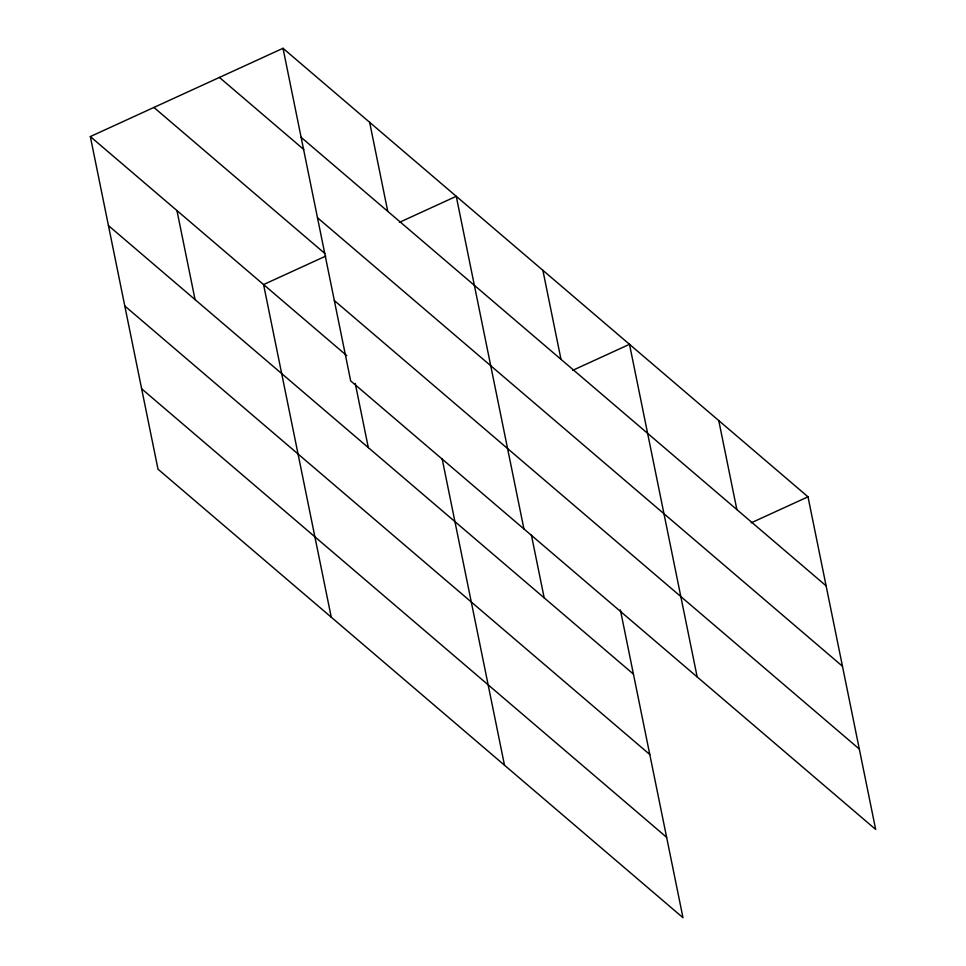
<?xml version="1.0" encoding="UTF-8"?>
<svg xmlns="http://www.w3.org/2000/svg" width="966" height="966" viewBox="0 0 966 966"><rect width="100%" height="100%" fill="white"/><g stroke="black" fill="none" stroke-linecap="round" stroke-linejoin="round"><path stroke-width="1.45" d="M620.365 609.884L682.986 917.7L158.001 469.186L90.333 136.568L283.014 48.3L807.999 496.814L875.667 829.432L350.682 380.93L283.014 48.3M325.808 256.062L263.573 284.572L331.253 617.202M399.441 222.337L456.254 196.303L523.934 528.933M572.681 370.34L629.506 344.319L697.174 676.937M751.174 522.835L807.999 496.814M301.126 137.329L826.111 585.843M219.427 77.425L303.771 149.488M317.476 217.712L842.461 666.226M153.92 107.443L324.878 253.503M334.333 300.535L859.317 749.048M90.333 136.568L346.782 355.657M108.446 225.597L633.43 674.099M124.795 305.981L649.78 754.494M141.652 388.803L666.637 837.317M718.752 420.56L736.865 509.589M542.88 270.311L560.992 359.34M531.409 535.104L544.184 597.857M442.162 458.85L504.494 765.205M369.64 122.308L387.752 211.337M355.246 383.393L368.312 447.608M176.947 210.576L195.072 299.605"/></g></svg>
